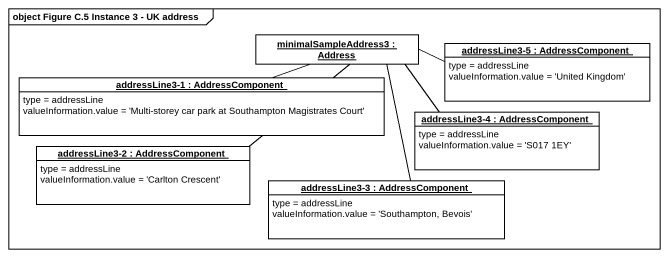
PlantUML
@startuml
mainframe object Figure C.5 Instance 3 - UK address
hide circle
hide empty members
object "minimalSampleAddress3 : Address" as minimalSampleAddress3 #FFFFFF
object "addressLine3-5 : AddressComponent" as addressLine3_5 #FFFFFF {
  type = addressLine
  valueInformation.value = 'United Kingdom'
}
object "addressLine3-1 : AddressComponent" as addressLine3_1 #FFFFFF {
  type = addressLine
  valueInformation.value = 'Multi-storey car park at Southampton Magistrates Court'
}
object "addressLine3-4 : AddressComponent" as addressLine3_4 #FFFFFF {
  type = addressLine
  valueInformation.value = 'S017 1EY'
}
object "addressLine3-2 : AddressComponent" as addressLine3_2 #FFFFFF {
  type = addressLine
  valueInformation.value = 'Carlton Crescent'
}
object "addressLine3-3 : AddressComponent" as addressLine3_3 #FFFFFF {
  type = addressLine
  valueInformation.value = 'Southampton, Bevois'
}
addressLine3_5 -left- minimalSampleAddress3
addressLine3_1 -right- minimalSampleAddress3
addressLine3_4 -left- minimalSampleAddress3
addressLine3_2 -up- minimalSampleAddress3
addressLine3_3 -up- minimalSampleAddress3
@enduml
